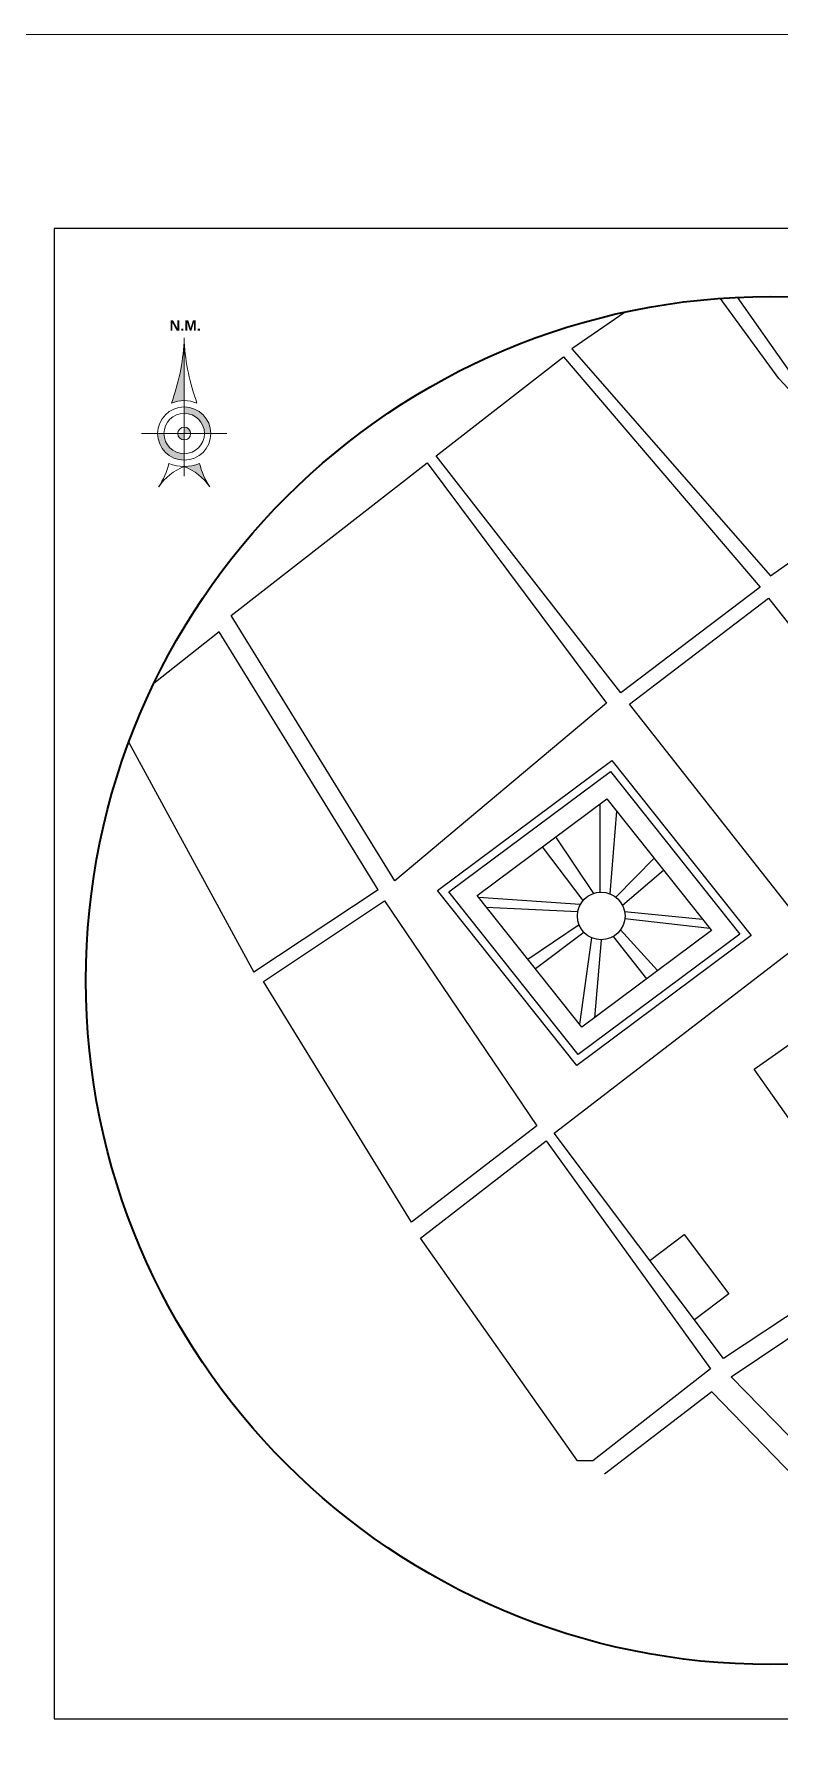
# Model space of a CAD drawing. Header units: millimetres. Extents: x 759886 to 760567, y 8424917 to 8425825.
# Drawn here: x 760480 to 760493.03, y 8425632.05 to 8425662.13 of the extents above; entities that cross this region are included whole.
import ezdxf
from ezdxf.enums import TextEntityAlignment as Align

# ---------------------------------------------------------------- set-up
doc = ezdxf.new("R2010")
doc.units = ezdxf.units.MM
doc.linetypes.add('$AUDIT_BAD_LTYPE1', pattern=[0])
doc.linetypes.add('$RECOVER_090125203647-5', pattern=[0])
for name, color, linetype, lineweight in [('1.1AGUA CALIENTE', 1, 'Continuous', 40), ('CALLE', 7, '$RECOVER_090125203647-5', 15), ('PLUMA 01', 31, 'Continuous', 9), ('Red vías Vecinales', 106, 'Continuous', 40)]:
    doc.layers.add(name, color=color, linetype=linetype, lineweight=lineweight)
doc.styles.add('Arial Negrita', font='')
doc.styles.get('Arial Negrita').set_extended_font_data('Arial', bold=True)

# ---------------------------------------------------------------- blocks, each defined once
blk = doc.blocks.new('N.M.5')
at = {"linetype": '$AUDIT_BAD_LTYPE1'}
for points in [[(0, 31.5, -0.071703), (-3, 17.15, -0.099699), (0, 17.75)], [(6, -2.5, -0.090274), (3.6, 2.98, -0.099699), (0, 2.25, -0.14892)]]:
    blk.add_hatch(color=256, dxfattribs=at).paths.add_polyline_path(points)
h = blk.add_hatch(color=256, dxfattribs=at)
h.paths.add_polyline_path([(4.75, 10), (6.25, 10, 0.414214), (0, 16.25), (0, 14.75, -0.414214)])
h.paths.add_polyline_path([(-4.75, 10), (-6.25, 10, 0.414214), (0, 3.75), (0, 5.25, -0.414214)])
h.paths.add_polyline_path([(0, 8.5), (0, 10), (-1.5, 10, 0.414214)], flags=17)
h.paths.add_polyline_path([(0, 10), (1.5, 10, 0.414214), (0, 11.5)], flags=17)
for p, q in [((0, 32.5), (0, 0)), ((-10, 10), (10, 10))]:
    blk.add_line(p, q, dxfattribs=at)
for radius in [6.25, 4.75, 1.5]:
    blk.add_circle((0, 10), radius, dxfattribs=at)
for centre, radius, start, end in [((-51.29, 34.73), 51.39, 339.9927, 356.3977), ((51.29, 34.73), 51.39, 183.6023, 200.0073), ((0, 10), 7.75, 67.226, 112.774), ((-19.84, 6.83), 16.69, 326.0129, 346.6463), ((4.8, -9.97), 13.13, 111.427, 145.3079), ((0, 11.55), 9.3, 247.226, 292.774), ((-4.8, -9.97), 13.13, 34.6921, 68.573), ((19.84, 6.83), 16.69, 193.3537, 213.9871)]:
    blk.add_arc(centre, radius, start, end, dxfattribs=at)
at = {"linetype": '$AUDIT_BAD_LTYPE1', "style": 'Arial Negrita'}
blk.add_text('N.M.', height=2.5, dxfattribs=at).set_placement((0.24, 35.4), align=Align.MIDDLE)

msp = doc.modelspace()

# ---------------------------------------------------------------- linework, layer by layer
at = {"flags": 128}
for points in [[(760493.21792, 8425656.2091), (760492.29147, 8425657.5288)], [(760490.32392, 8425657.26909), (760489.3965, 8425656.62736), (760492.87084, 8425652.65335)], [(760493.01186, 8425656.10488), (760491.98688, 8425657.5102)], [(760492.6865, 8425652.45354), (760490.25212, 8425650.60713), (760487.0225, 8425654.75426), (760489.24638, 8425656.48612), (760492.6865, 8425652.45354)], [(760492.87084, 8425652.65335), (760494.89577, 8425654.08558), (760493.01186, 8425656.10488)], [(760489.99839, 8425650.42366), (760486.29603, 8425647.3164), (760483.43906, 8425651.95798), (760486.86522, 8425654.63264), (760489.99839, 8425650.42366)], [(760492.83063, 8425652.26123), (760494.54455, 8425650.08633), (760495.99492, 8425648.32845), (760493.35625, 8425646.64969), (760490.40256, 8425650.4043), (760492.83063, 8425652.26123)], [(760486.00783, 8425647.15887), (760483.22818, 8425651.67482), (760482.08224, 8425650.76577)], [(760481.64453, 8425649.73683), (760483.834, 8425645.71621)], [(760489.88656, 8425647.11505), (760489.88656, 8425648.66033)], [(760490.06353, 8425647.08499), (760490.17869, 8425648.53153)], [(760489.59027, 8425646.96969), (760488.8781, 8425647.90703)], [(760489.77733, 8425647.09488), (760489.11422, 8425648.08698)], [(760490.16208, 8425647.02828), (760490.84109, 8425647.71581)], [(760490.27783, 8425646.8887), (760490.99681, 8425647.50168)], [(760486.00783, 8425647.15887), (760483.834, 8425645.71621)], [(760489.54057, 8425646.89736), (760487.76197, 8425647.02527)], [(760486.11764, 8425646.96146), (760488.78262, 8425643.02843), (760486.58849, 8425641.3366), (760484.00046, 8425645.54966), (760486.11764, 8425646.96146)], [(760489.49638, 8425646.76998), (760487.8976, 8425646.84532)], [(760490.31563, 8425646.77986), (760491.6802, 8425646.64144)], [(760489.52053, 8425646.54301), (760488.62687, 8425645.93655)], [(760489.60571, 8425646.41102), (760488.75567, 8425645.7744)], [(760490.2443, 8425646.4544), (760490.89274, 8425645.7426)], [(760491.80949, 8425646.47869), (760490.32081, 8425646.65099)], [(760493.3255, 8425646.15742), (760496.7819, 8425642.08788), (760492.0457, 8425638.95219), (760489.08741, 8425642.89477), (760493.3255, 8425646.15742)], [(760489.7353, 8425646.31922), (760489.52572, 8425644.80508)], [(760489.90692, 8425646.28224), (760489.7882, 8425644.91751)], [(760490.11433, 8425646.33753), (760490.70124, 8425645.59955)], [(760495.64628, 8425634.43617), (760491.84119, 8425638.36736), (760489.96459, 8425636.927)]]:
    msp.add_lwpolyline(points, dxfattribs=at)
for points in [[(760487.0446, 8425647.14532), (760490.09296, 8425649.42241), (760492.5285, 8425646.35658), (760489.48014, 8425644.07949)], [(760487.24272, 8425647.11963), (760490.06802, 8425649.2301), (760492.33037, 8425646.38227), (760489.50507, 8425644.27181)], [(760487.73803, 8425647.05541), (760490.00568, 8425648.74931), (760491.83507, 8425646.4465), (760489.56742, 8425644.75259)], [(760487.73803, 8425647.05541), (760490.00568, 8425648.74931), (760491.83507, 8425646.4465), (760489.56742, 8425644.75259)], [(760492.58238, 8425644.01616), (760493.46677, 8425644.64035), (760494.98939, 8425642.48303), (760494.105, 8425641.85883)], [(760491.36071, 8425641.12544), (760492.1397, 8425640.08727), (760491.53659, 8425639.6307), (760490.75761, 8425640.66887)]]:
    msp.add_lwpolyline(points, close=True)
for points in [[(760486.7448, 8425641.05967), (760488.94446, 8425642.76536), (760491.82079, 8425638.77001), (760489.76073, 8425637.1604), (760489.4912, 8425637.1604)], [(760496.97965, 8425641.85505), (760500.00171, 8425637.7862), (760495.94851, 8425634.77576), (760492.17961, 8425638.63019)]]:
    msp.add_lwpolyline(points, close=True, dxfattribs=at)
msp.add_circle((760489.90692, 8425646.69889), 0.41665)
at = {"layer": '1.1AGUA CALIENTE'}
msp.add_circle((760492.86914, 8425645.56951), 11.97324, dxfattribs=at)
at = {"layer": 'PLUMA 01'}
msp.add_lwpolyline([(760412.21283, 8425602.73067), (760512.29767, 8425602.73067), (760512.29767, 8425662.13067), (760412.21283, 8425662.13067)], close=True, dxfattribs=at)
at = {"layer": 'Red vías Vecinales', "color": 7, "lineweight": 30}
msp.add_lwpolyline([(760480.34046, 8425632.64821), (760505.236, 8425632.64821), (760505.236, 8425658.73221), (760480.34046, 8425658.73221), (760480.34046, 8425632.64821)], dxfattribs=at)
msp.add_lwpolyline([(760480.34046, 8425632.64821), (760505.236, 8425632.64821), (760505.236, 8425658.73221), (760480.34046, 8425658.73221), (760480.34046, 8425632.64821)], dxfattribs=at)
msp.add_lwpolyline([(760480.34046, 8425632.64821), (760505.236, 8425632.64821), (760505.236, 8425658.73221), (760480.34046, 8425658.73221), (760480.34046, 8425632.64821)], dxfattribs=at)
msp.add_lwpolyline([(760480.34046, 8425632.64821), (760505.236, 8425632.64821), (760505.236, 8425658.73221), (760480.34046, 8425658.73221), (760480.34046, 8425632.64821)], dxfattribs=at)
msp.add_lwpolyline([(760480.34046, 8425632.64821), (760505.236, 8425632.64821), (760505.236, 8425658.73221), (760480.34046, 8425658.73221), (760480.34046, 8425632.64821)], dxfattribs=at)

# ---------------------------------------------------------------- block references
at = {"layer": 'CALLE', "linetype": '$AUDIT_BAD_LTYPE1', "xscale": 0.07444852933986112, "yscale": 0.07444852933986112, "zscale": 0.07444852933986112}
msp.add_blockref('N.M.5', (760482.6152, 8425654.39911), dxfattribs=at)

doc.saveas('drawing.dxf')
